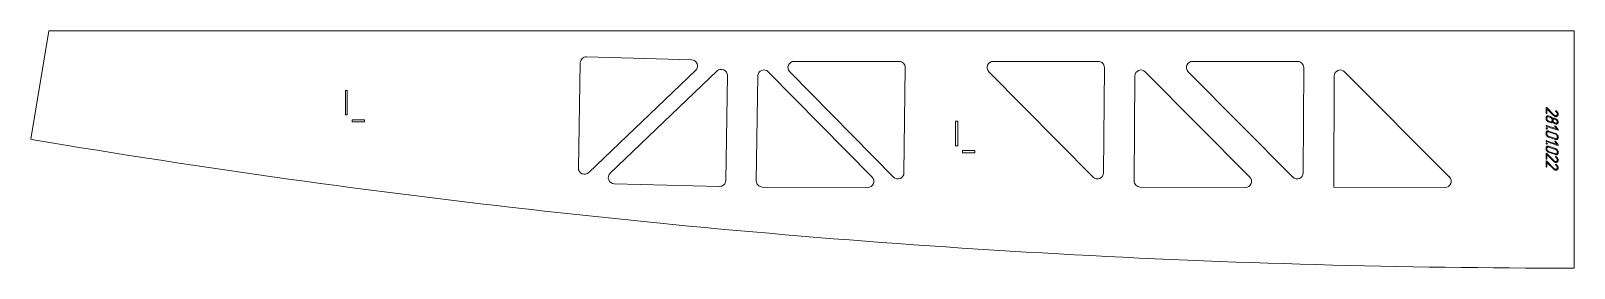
# Model space of a CAD drawing. Header units: millimetres. Extents: x -9 to 2519, y -100 to 289.
import ezdxf

# ---------------------------------------------------------------- set-up
doc = ezdxf.new("R2010")
doc.units = ezdxf.units.MM
doc.linetypes.add('K5LT_BASIC', pattern=[0])
doc.layers.add('Engraving', color=7, linetype='Continuous')

msp = doc.modelspace()

# ---------------------------------------------------------------- linework, layer by layer
at = {"color": 143, "linetype": 'K5LT_BASIC', "lineweight": 15, "true_color": 0x33acca}
for p, q in [((-9.1, 111.5), (20.2, 289.3)), ((20.2, 289.3), (2519.2, 289.3)), ((2519.2, 289.3), (2519.2, -99.7)), ((891, 237), (887.9, 64.4)), ((1073.3, 241.8), (901.3, 246.9)), ((1413.2, 239.3), (1241.2, 239.3)), ((1421.3, 56.6), (1423.2, 229.2)), ((1739.6, 239.3), (1567.6, 239.3)), ((1748.3, 56.7), (1749.6, 229.3)), ((2066.1, 239.3), (1894.1, 239.3)), ((2075.4, 56.7), (2076.1, 229.3)), ((904.8, 57), (1079.9, 224.6)), ((1115, 223.6), (939.9, 56)), ((1129.3, 44.2), (1131.9, 216.2)), ((1181.9, 215.4), (1179.3, 43.5)), ((1369.1, 49.7), (1199, 222.3)), ((1234.1, 222.3), (1404.2, 49.7)), ((1560.5, 222.3), (1731.2, 49.7)), ((1799.5, 215.3), (1798.2, 43.4)), ((1987.9, 49.7), (1816.6, 222.3)), ((1887, 222.3), (2058.3, 49.7)), ((2126, 215.3), (2125.4, 33.3)), ((2315, 49.7), (2143.1, 222.3)), ((506.1, 191.6), (506.1, 151.6)), ((509.1, 191.6), (506.1, 191.6)), ((509.1, 151.6), (509.1, 191.6)), ((506.1, 151.6), (509.1, 151.6)), ((537.4, 143.3), (517.4, 143.3)), ((517.4, 143.3), (517.4, 140.3)), ((517.4, 140.3), (537.4, 140.3)), ((537.4, 140.3), (537.4, 143.3)), ((1505.8, 141.4), (1505.8, 100.9)), ((1509.3, 141.4), (1505.8, 141.4)), ((1509.3, 100.9), (1509.3, 141.4)), ((-4.7, 110.7), (-9.1, 111.5)), ((1505.8, 100.9), (1509.3, 100.9)), ((1537.6, 93), (1517.1, 93)), ((1517.1, 93), (1517.1, 89.5)), ((1517.1, 89.5), (1537.6, 89.5)), ((1537.6, 89.5), (1537.6, 93)), ((946.5, 38.8), (1119.1, 34.4)), ((1189.3, 33.3), (1361.9, 32.7)), ((1808.2, 33.3), (1980.8, 32.7)), ((2125.4, 33.3), (2307.9, 32.7))]:
    msp.add_line(p, q, dxfattribs=at)
for centre, start, end in [((901, 236.9), 88.3159, 178.9442), ((1073, 231.8), 313.7369, 88.3159), ((1241.2, 229.3), 90, 224.579), ((1413.2, 229.3), 359.3718, 90), ((1567.6, 229.3), 90, 224.6859), ((1739.6, 229.3), 359.5828, 90), ((1894.1, 229.3), 90, 224.7914), ((2066.1, 229.3), 359.792, 90), ((1121.9, 216.3), 359.158, 133.7369), ((1191.9, 215.3), 44.579, 179.158), ((1809.5, 215.2), 44.7914, 179.5828), ((2136, 215.2), 44.896, 179.792), ((897.9, 64.3), 178.9442, 313.7369), ((946.8, 48.8), 133.7369, 268.5297), ((1411.3, 56.7), 224.579, 359.3718), ((1738.3, 56.7), 224.6859, 359.5828), ((2065.4, 56.8), 224.7914, 359.792), ((1119.3, 44.3), 268.5297, 359.158), ((1189.3, 43.3), 179.158, 269.7862), ((1362, 42.7), 269.7862, 44.579), ((1808.2, 43.3), 179.5828, 269.7908), ((1980.8, 42.7), 269.7908, 44.7914), ((2307.9, 42.7), 269.792, 44.896)]:
    msp.add_arc(centre, 10, start, end, dxfattribs=at)
msp.add_open_spline([(-4.7, 110.7), (273.1, 64), (831.4, -13.9), (1674, -84.1), (2237.5, -99.7), (2519.2, -99.7)], degree=3, dxfattribs=at)
at = {"layer": 'Engraving', "color": 143, "linetype": 'K5LT_BASIC', "lineweight": 15, "true_color": 0x33acca}
for p, q in [((2473.1, 163.4), (2473.1, 154.9)), ((2486, 151.8), (2474.2, 163.6)), ((2474.5, 154.4), (2474.5, 161.5)), ((2474.5, 161.5), (2485.2, 150.8)), ((2486.6, 151.3), (2486, 151.8)), ((2489.6, 158.2), (2489.4, 158.3)), ((2473.1, 147.1), (2473.1, 145.7)), ((2490.6, 128.5), (2473.8, 134.2)), ((2473.8, 132.7), (2492.3, 126.5)), ((2474.5, 146.6), (2474.5, 145.2)), ((2480.2, 149), (2477.4, 149.9)), ((2480.2, 147.5), (2477.4, 148.5)), ((2477.4, 141.4), (2480.2, 140.4)), ((2477.4, 140), (2480.2, 139)), ((2483, 142.3), (2483, 143.7)), ((2487.1, 150.9), (2486.6, 151.3)), ((2488.7, 145.3), (2487.3, 145.8)), ((2488.7, 143.9), (2487.3, 144.4)), ((2487.3, 138.7), (2488.7, 138.2)), ((2487.3, 137.3), (2488.7, 136.8)), ((2487.5, 132.5), (2490.6, 128.5)), ((2492.8, 127.5), (2488.5, 133.2)), ((2488.7, 136.8), (2489.2, 136.7)), ((2489.2, 136.7), (2489.6, 136.6)), ((2489.6, 136.6), (2490.4, 136.5)), ((2492.9, 140.6), (2492.7, 141.4)), ((2493, 140.1), (2492.9, 140.6)), ((2493, 139.7), (2493, 140.1)), ((2473.1, 122.2), (2473.1, 120.8)), ((2490.6, 103.6), (2473.8, 109.3)), ((2473.8, 107.9), (2492.3, 101.6)), ((2474.5, 121.8), (2474.5, 120.3)), ((2488.7, 121.2), (2477.4, 125.1)), ((2488.7, 119.8), (2477.4, 123.6)), ((2477.4, 116.5), (2488.7, 112.7)), ((2477.4, 115.1), (2488.7, 111.2)), ((2487.5, 107.7), (2490.6, 103.6)), ((2492.8, 102.6), (2488.5, 108.3)), ((2491.6, 114.5), (2491.6, 116)), ((2493, 114.1), (2493, 115.5)), ((2473.1, 97.4), (2473.1, 95.9)), ((2473.1, 88.2), (2473.1, 79.7)), ((2486, 76.6), (2474.2, 88.4)), ((2474.5, 96.9), (2474.5, 95.5)), ((2474.5, 86.4), (2485.2, 75.7)), ((2474.5, 79.2), (2474.5, 86.4)), ((2488.7, 96.3), (2477.4, 100.2)), ((2488.7, 94.9), (2477.4, 98.8)), ((2477.4, 91.6), (2488.7, 87.8)), ((2477.4, 90.2), (2488.7, 86.4)), ((2486.6, 76.1), (2486, 76.6)), ((2487.1, 75.8), (2486.6, 76.1)), ((2489.6, 83), (2489.4, 83.2)), ((2491.6, 89.7), (2491.6, 91.1)), ((2493, 89.2), (2493, 90.6)), ((2473.1, 75.5), (2473.1, 67)), ((2486, 63.9), (2474.2, 75.7)), ((2474.5, 73.7), (2485.2, 63)), ((2474.5, 66.5), (2474.5, 73.7)), ((2486.6, 63.4), (2486, 63.9)), ((2487.1, 63.1), (2486.6, 63.4)), ((2489.6, 70.3), (2489.4, 70.5))]:
    msp.add_line(p, q, dxfattribs=at)
for points in [[(2473.3, 163.8), (2473.1, 163.6), (2473.1, 163.4)], [(2473.1, 154.9), (2473.1, 154.5), (2473.3, 154.3)], [(2473.9, 163.8), (2473.6, 163.9), (2473.3, 163.8)], [(2473.3, 154.3), (2473.5, 154), (2473.8, 153.9)], [(2473.8, 153.9), (2474.1, 153.8), (2474.3, 154)], [(2474.2, 163.6), (2474.1, 163.7), (2473.9, 163.8)], [(2474.3, 154), (2474.5, 154.1), (2474.5, 154.4)], [(2488.9, 158.3), (2488.7, 158.1), (2488.7, 157.8)], [(2488.7, 157.8), (2488.7, 157.5), (2488.8, 157.4)], [(2488.8, 157.4), (2488.9, 157.2), (2489.1, 157)], [(2489.4, 158.3), (2489, 158.4), (2488.9, 158.3)], [(2489.1, 157), (2490.5, 156), (2491, 155)], [(2492.2, 155.4), (2491.3, 157), (2489.6, 158.2)], [(2491, 155), (2491.5, 154), (2491.5, 153)], [(2491.5, 153), (2491.5, 152.3), (2491.3, 151.7)], [(2491.6, 149.4), (2493, 150.5), (2493, 152.6)], [(2493, 152.6), (2493, 154), (2492.2, 155.4)], [(2474.3, 149.6), (2473.1, 148.7), (2473.1, 147.1)], [(2473.1, 145.7), (2473.1, 143.9), (2474.3, 142.2)], [(2473.3, 134.1), (2473.1, 133.8), (2473.1, 133.7)], [(2473.1, 133.7), (2473.1, 133.4), (2473.3, 133.1)], [(2473.4, 130.5), (2473.1, 130.3), (2473.1, 129.9)], [(2473.1, 129.9), (2473.1, 129.3), (2473.4, 128.9)], [(2473.8, 134.2), (2473.4, 134.3), (2473.3, 134.1)], [(2473.3, 133.1), (2473.5, 132.9), (2473.8, 132.7)], [(2474.2, 130.6), (2473.7, 130.7), (2473.4, 130.5)], [(2473.4, 128.9), (2473.8, 128.6), (2474.2, 128.4)], [(2474.8, 130.1), (2474.4, 130.5), (2474.2, 130.6)], [(2474.2, 128.4), (2474.5, 128.3), (2474.9, 128.5)], [(2477.4, 149.9), (2475.6, 150.5), (2474.3, 149.6)], [(2474.3, 142.2), (2475.6, 140.6), (2477.4, 140)], [(2475.4, 148.3), (2474.5, 147.7), (2474.5, 146.6)], [(2474.5, 145.2), (2474.5, 144), (2475.3, 142.9)], [(2475.2, 129.1), (2475.2, 129.7), (2474.8, 130.1)], [(2474.9, 128.5), (2475.2, 128.7), (2475.2, 129.1)], [(2475.3, 142.9), (2476.2, 141.8), (2477.4, 141.4)], [(2477.4, 148.5), (2476.2, 148.9), (2475.4, 148.3)], [(2482.3, 147.7), (2481.3, 148.6), (2480.2, 149)], [(2482.2, 146), (2481.4, 147.1), (2480.2, 147.5)], [(2480.2, 140.4), (2481.4, 140), (2482.2, 140.6)], [(2480.2, 139), (2481.4, 138.6), (2482.4, 138.9)], [(2483, 143.7), (2483, 144.9), (2482.2, 146)], [(2482.2, 140.6), (2483, 141.1), (2483, 142.3)], [(2484, 145.4), (2483.3, 146.7), (2482.3, 147.7)], [(2482.4, 138.9), (2483.5, 139.2), (2484, 140)], [(2485.4, 146), (2484.6, 145.9), (2484, 145.4)], [(2484, 140), (2484.6, 139), (2485.4, 138.3)], [(2485.3, 144.3), (2484.5, 143.7), (2484.5, 142.6)], [(2484.5, 142.6), (2484.5, 141.4), (2485.3, 140.3)], [(2485.2, 150.8), (2486.1, 150), (2486.7, 149.6)], [(2487.3, 144.4), (2486.1, 144.8), (2485.3, 144.3)], [(2485.3, 140.3), (2486.1, 139.1), (2487.3, 138.7)], [(2487.3, 145.8), (2486.3, 146.2), (2485.4, 146)], [(2485.4, 138.3), (2486.2, 137.7), (2487.3, 137.3)], [(2486.7, 149.6), (2487.4, 149.1), (2488.1, 148.9)], [(2488.1, 150.4), (2487.6, 150.6), (2487.1, 150.9)], [(2487.5, 133.5), (2487.3, 133.4), (2487.3, 133.1)], [(2487.3, 133.1), (2487.3, 132.8), (2487.5, 132.5)], [(2488, 133.6), (2487.7, 133.7), (2487.5, 133.5)], [(2488.5, 133.2), (2488.1, 133.5), (2488, 133.6)], [(2490.5, 150.7), (2489.5, 149.9), (2488.1, 150.4)], [(2488.1, 148.9), (2490.1, 148.2), (2491.6, 149.4)], [(2491.8, 143.1), (2490.4, 144.8), (2488.7, 145.3)], [(2490.7, 142.4), (2489.9, 143.5), (2488.7, 143.9)], [(2488.7, 138.2), (2489.9, 137.8), (2490.7, 138.4)], [(2490.4, 136.5), (2491.2, 136.6), (2491.7, 137)], [(2491.3, 151.7), (2491, 151.1), (2490.5, 150.7)], [(2491.6, 140.1), (2491.6, 141.3), (2490.7, 142.4)], [(2490.7, 138.4), (2491.6, 138.9), (2491.6, 140.1)], [(2491.7, 137), (2493, 137.9), (2493, 139.7)], [(2492.7, 141.4), (2492.4, 142.2), (2491.8, 143.1)], [(2492.3, 126.5), (2492.6, 126.4), (2492.8, 126.5)], [(2493, 127), (2493, 127.2), (2492.8, 127.5)], [(2492.8, 126.5), (2493, 126.7), (2493, 127)], [(2474.3, 124.8), (2473.1, 123.9), (2473.1, 122.2)], [(2473.1, 120.8), (2473.1, 119), (2474.3, 117.4)], [(2473.3, 109.3), (2473.1, 109), (2473.1, 108.8)], [(2473.1, 108.8), (2473.1, 108.5), (2473.3, 108.3)], [(2473.4, 105.7), (2473.1, 105.5), (2473.1, 105)], [(2473.1, 105), (2473.1, 104.5), (2473.4, 104.1)], [(2473.8, 109.3), (2473.4, 109.4), (2473.3, 109.3)], [(2473.3, 108.3), (2473.5, 108), (2473.8, 107.9)], [(2474.2, 105.7), (2473.7, 105.8), (2473.4, 105.7)], [(2473.4, 104.1), (2473.8, 103.7), (2474.2, 103.6)], [(2474.8, 105.2), (2474.4, 105.6), (2474.2, 105.7)], [(2474.2, 103.6), (2474.5, 103.4), (2474.9, 103.6)], [(2477.4, 125.1), (2475.6, 125.7), (2474.3, 124.8)], [(2474.3, 117.4), (2475.6, 115.7), (2477.4, 115.1)], [(2475.4, 123.5), (2474.5, 122.9), (2474.5, 121.8)], [(2474.5, 120.3), (2474.5, 119.2), (2475.3, 118.1)], [(2475.2, 104.3), (2475.2, 104.8), (2474.8, 105.2)], [(2474.9, 103.6), (2475.2, 103.9), (2475.2, 104.3)], [(2475.3, 118.1), (2476.1, 116.9), (2477.4, 116.5)], [(2477.4, 123.6), (2476.2, 124), (2475.4, 123.5)], [(2487.5, 108.7), (2487.3, 108.5), (2487.3, 108.2)], [(2487.3, 108.2), (2487.3, 108), (2487.5, 107.7)], [(2488, 108.7), (2487.7, 108.8), (2487.5, 108.7)], [(2488.5, 108.3), (2488.1, 108.7), (2488, 108.7)], [(2491.7, 118.9), (2490.4, 120.6), (2488.7, 121.2)], [(2490.7, 118.3), (2489.9, 119.4), (2488.7, 119.8)], [(2488.7, 112.7), (2489.9, 112.3), (2490.7, 112.8)], [(2488.7, 111.2), (2490.5, 110.6), (2491.7, 111.5)], [(2491.6, 116), (2491.6, 117.1), (2490.7, 118.3)], [(2490.7, 112.8), (2491.6, 113.4), (2491.6, 114.5)], [(2493, 115.5), (2493, 117.3), (2491.7, 118.9)], [(2491.7, 111.5), (2493, 112.3), (2493, 114.1)], [(2492.3, 101.6), (2492.6, 101.5), (2492.8, 101.6)], [(2493, 102.1), (2493, 102.4), (2492.8, 102.6)], [(2492.8, 101.6), (2493, 101.8), (2493, 102.1)], [(2474.3, 99.9), (2473.1, 99), (2473.1, 97.4)], [(2473.1, 95.9), (2473.1, 94.2), (2474.3, 92.5)], [(2473.3, 88.6), (2473.1, 88.5), (2473.1, 88.2)], [(2473.1, 79.7), (2473.1, 79.4), (2473.3, 79.1)], [(2473.3, 75.9), (2473.1, 75.8), (2473.1, 75.5)], [(2473.9, 88.7), (2473.6, 88.8), (2473.3, 88.6)], [(2473.3, 79.1), (2473.5, 78.9), (2473.8, 78.8)], [(2473.9, 76), (2473.6, 76.1), (2473.3, 75.9)], [(2473.8, 78.8), (2474.1, 78.7), (2474.3, 78.8)], [(2474.2, 88.4), (2474.1, 88.6), (2473.9, 88.7)], [(2474.2, 75.7), (2474.1, 75.9), (2473.9, 76)], [(2477.4, 100.2), (2475.6, 100.8), (2474.3, 99.9)], [(2474.3, 92.5), (2475.6, 90.8), (2477.4, 90.2)], [(2474.3, 78.8), (2474.5, 79), (2474.5, 79.2)], [(2475.4, 98.6), (2474.5, 98), (2474.5, 96.9)], [(2474.5, 95.5), (2474.5, 94.3), (2475.3, 93.2)], [(2475.3, 93.2), (2476.1, 92.1), (2477.4, 91.6)], [(2477.4, 98.8), (2476.2, 99.2), (2475.4, 98.6)], [(2491.7, 94.1), (2490.4, 95.7), (2488.7, 96.3)], [(2490.7, 93.4), (2489.9, 94.5), (2488.7, 94.9)], [(2488.7, 87.8), (2489.9, 87.4), (2490.7, 87.9)], [(2488.7, 86.4), (2490.5, 85.8), (2491.7, 86.6)], [(2488.9, 83.1), (2488.7, 83), (2488.7, 82.7)], [(2488.7, 82.7), (2488.7, 82.4), (2488.8, 82.2)], [(2488.8, 82.2), (2488.9, 82), (2489.1, 81.9)], [(2489.4, 83.2), (2489, 83.3), (2488.9, 83.1)], [(2489.1, 81.9), (2490.5, 80.9), (2491, 79.9)], [(2492.2, 80.3), (2491.3, 81.8), (2489.6, 83)], [(2491.3, 76.5), (2491, 75.9), (2490.5, 75.6)], [(2491.6, 91.1), (2491.6, 92.3), (2490.7, 93.4)], [(2490.7, 87.9), (2491.6, 88.5), (2491.6, 89.7)], [(2491, 79.9), (2491.5, 78.8), (2491.5, 77.8)], [(2491.5, 77.8), (2491.5, 77.1), (2491.3, 76.5)], [(2491.6, 74.3), (2493, 75.4), (2493, 77.4)], [(2493, 90.6), (2493, 92.4), (2491.7, 94.1)], [(2491.7, 86.6), (2493, 87.4), (2493, 89.2)], [(2493, 77.4), (2493, 78.9), (2492.2, 80.3)], [(2473.1, 67), (2473.1, 66.7), (2473.3, 66.4)], [(2473.3, 66.4), (2473.5, 66.2), (2473.8, 66.1)], [(2473.8, 66.1), (2474.1, 66), (2474.3, 66.1)], [(2474.3, 66.1), (2474.5, 66.3), (2474.5, 66.5)], [(2485.2, 75.7), (2486.1, 74.9), (2486.7, 74.4)], [(2485.2, 63), (2486.1, 62.2), (2486.7, 61.7)], [(2486.7, 74.4), (2487.4, 74), (2488.1, 73.8)], [(2486.7, 61.7), (2487.4, 61.3), (2488.1, 61.1)], [(2488.1, 75.2), (2487.6, 75.4), (2487.1, 75.8)], [(2488.1, 62.5), (2487.6, 62.7), (2487.1, 63.1)], [(2490.5, 75.6), (2489.5, 74.7), (2488.1, 75.2)], [(2488.1, 73.8), (2490.1, 73.1), (2491.6, 74.3)], [(2490.5, 62.9), (2489.5, 62), (2488.1, 62.5)], [(2488.1, 61.1), (2490.1, 60.4), (2491.6, 61.6)], [(2488.9, 70.4), (2488.7, 70.3), (2488.7, 70)], [(2488.7, 70), (2488.7, 69.7), (2488.8, 69.5)], [(2488.8, 69.5), (2488.9, 69.3), (2489.1, 69.2)], [(2489.4, 70.5), (2489, 70.6), (2488.9, 70.4)], [(2489.1, 69.2), (2490.5, 68.2), (2491, 67.2)], [(2492.2, 67.6), (2491.3, 69.1), (2489.6, 70.3)], [(2491.3, 63.8), (2491, 63.2), (2490.5, 62.9)], [(2491, 67.2), (2491.5, 66.1), (2491.5, 65.1)], [(2491.5, 65.1), (2491.5, 64.4), (2491.3, 63.8)], [(2491.6, 61.6), (2493, 62.7), (2493, 64.7)], [(2493, 64.7), (2493, 66.2), (2492.2, 67.6)]]:
    msp.add_open_spline(points, degree=2, dxfattribs=at)

doc.saveas('drawing.dxf')
